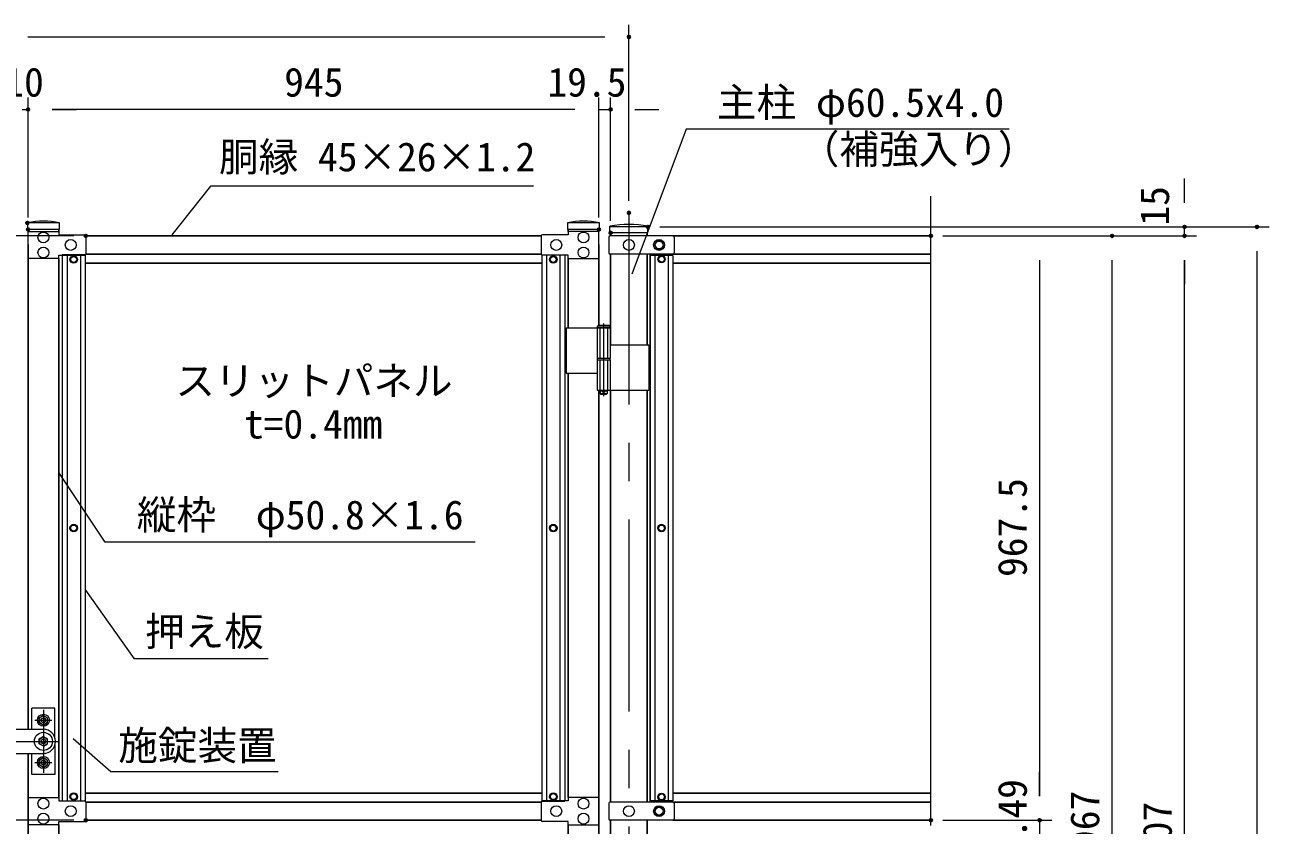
# Model space of a CAD drawing. Units: millimetres, scale not verified. Extents: x -4200 to 4200, y -2970 to 2970.
# Drawn here: x -2704 to -644, y 467 to 1792 of the extents above; entities that cross this region are included whole.
import ezdxf
from ezdxf.enums import TextEntityAlignment as Align

# ---------------------------------------------------------------- set-up
doc = ezdxf.new("R2010")
doc.units = ezdxf.units.MM
doc.header["$LTSCALE"] = 10
doc.header["$PDMODE"] = 32
doc.header["$PDSIZE"] = 5
doc.linetypes.add('DASHED', pattern=[7.5, 6, -1.5])
doc.linetypes.add('USER1', pattern=[50.8, 31.75, -6.35, 6.35, -6.35])
for name, color, linetype, lineweight in [('0-1_D-BMK', 2, 'USER1', 13), ('0-2_D-STR3', 3, 'Continuous', 13), ('0-3_D-STR-DIM', 7, 'Continuous', 13), ('0-5_D-STR1', 1, 'Continuous', 25), ('0-7_Defpoints', 8, 'Continuous', 25), ('0-B_D-STR-TXT', 7, 'Continuous', 13)]:
    doc.layers.add(name, color=color, linetype=linetype, lineweight=lineweight)
doc.styles.add('ＭＳ ゴシック', font='')
doc.styles.get('ＭＳ ゴシック').set_extended_font_data('MS Gothic')

msp = doc.modelspace()

# ---------------------------------------------------------------- linework, layer by layer
at = {"layer": '0-1_D-BMK'}
for p, q in [((-1704.19, 1480.97), (-1704.19, -874.85)), ((-1746.03, 1297.53), (-1746.03, 1177.53)), ((-1741.03, 1185.53), (-1751.03, 1185.53)), ((-2687.66, 640.73), (-2659.41, 640.73)), ((-2673.54, 657.73), (-2673.54, 553.73)), ((-2767.75, 605.73), (-2646.7, 605.73)), ((-2687.66, 570.73), (-2659.41, 570.73))]:
    msp.add_line(p, q, dxfattribs=at)
at = {"layer": '0-2_D-STR3'}
for p, q in [((-2646.94, 1464.23), (-2700.14, 1464.23)), ((-2700.14, 1464.23), (-2700.14, 1453.23)), ((-2646.94, 1453.23), (-2646.94, 1464.23)), ((-1752.74, 1464.23), (-1805.94, 1464.23)), ((-1805.94, 1464.23), (-1805.94, 1453.23)), ((-1752.74, 1453.23), (-1752.74, 1464.23)), ((-2646.94, 1453.23), (-2700.14, 1453.23)), ((-2603.39, 1442.73), (-2603.39, 1412.73)), ((-1849.49, 1442.73), (-1849.49, 1412.73)), ((-1752.74, 1453.23), (-1805.94, 1453.23)), ((-1735.64, 1447.93), (-1735.64, 1458.81)), ((-1672.74, 1447.93), (-1735.64, 1447.93)), ((-1631.19, 1442.73), (-1735.52, 1442.73)), ((-1673.94, 1457.73), (-1734.44, 1457.73)), ((-1672.74, 1447.93), (-1672.74, 1458.81)), ((-1737.52, 1440.73), (-1737.52, 1414.73)), ((-1629.19, 1440.73), (-1629.19, 1414.73)), ((-2604.44, 1411.48), (-2642.44, 1411.48)), ((-2642.44, 1411.48), (-2642.44, 506.48)), ((-2634.44, 1411.48), (-2634.44, 506.48)), ((-2612.44, 1411.48), (-2612.44, 506.48)), ((-2604.44, 1411.48), (-2604.44, 506.48)), ((-1848.44, 1411.48), (-1810.44, 1411.48)), ((-1848.44, 1411.48), (-1848.44, 506.48)), ((-1840.44, 1411.48), (-1840.44, 506.48)), ((-1818.44, 1411.48), (-1818.44, 506.48)), ((-1810.44, 1411.48), (-1810.44, 506.48)), ((-1631.19, 1412.73), (-1735.52, 1412.73)), ((-1631.19, 1410.48), (-1669.19, 1410.48)), ((-1669.19, 1410.48), (-1669.19, 507.48)), ((-1661.19, 1410.48), (-1661.19, 507.48)), ((-1639.19, 1410.48), (-1639.19, 507.48)), ((-1631.19, 1410.48), (-1631.19, 507.48)), ((-1808, 1290.53), (-1808, 1215.53)), ((-1808, 1290.53), (-1735.23, 1290.53)), ((-1756.83, 1290.53), (-1756.83, 1240.53)), ((-1755.03, 1294.53), (-1756.03, 1293.53)), ((-1736.03, 1293.53), (-1756.03, 1293.53)), ((-1756.03, 1290.53), (-1756.03, 1293.53)), ((-1736.03, 1290.53), (-1756.03, 1290.53)), ((-1737.03, 1294.53), (-1755.03, 1294.53)), ((-1737.03, 1294.53), (-1736.03, 1293.53)), ((-1736.03, 1290.53), (-1736.03, 1293.53)), ((-1735.23, 1290.53), (-1735.23, 1240.53)), ((-1735.23, 1262.53), (-1671, 1262.53)), ((-1671, 1262.53), (-1671, 1187.53)), ((-1756.83, 1240.53), (-1735.23, 1240.53)), ((-1756.83, 1237.53), (-1735.23, 1237.53)), ((-1756.83, 1237.53), (-1756.83, 1187.53)), ((-1756.53, 1240.53), (-1756.53, 1237.53)), ((-1756.53, 1237.53), (-1735.53, 1237.53)), ((-1735.53, 1240.53), (-1735.53, 1237.53)), ((-1735.23, 1237.53), (-1735.23, 1187.53)), ((-1808, 1215.53), (-1757.05, 1215.53)), ((-1756.83, 1187.53), (-1671, 1187.53)), ((-1752.03, 1187.53), (-1752.03, 1181.53)), ((-1752.03, 1181.53), (-1751.03, 1180.53)), ((-1752.03, 1181.53), (-1740.03, 1181.53)), ((-1751.03, 1180.53), (-1741.03, 1180.53)), ((-1741.03, 1180.53), (-1740.03, 1181.53)), ((-1740.03, 1187.53), (-1740.03, 1181.53)), ((-2654.54, 660.73), (-2692.54, 660.73)), ((-2692.54, 625.73), (-2692.54, 660.73)), ((-2654.54, 611.97), (-2654.54, 660.73)), ((-2673.54, 648.81), (-2680.54, 644.77)), ((-2680.54, 636.69), (-2680.54, 644.77)), ((-2673.54, 648.81), (-2666.53, 644.77)), ((-2666.54, 636.69), (-2666.54, 644.77)), ((-2736.54, 625.73), (-2673.54, 625.73)), ((-2673.54, 632.64), (-2680.54, 636.69)), ((-2673.54, 632.64), (-2666.53, 636.69)), ((-2673.54, 613.81), (-2680.54, 609.77)), ((-2680.54, 601.68), (-2680.54, 609.77)), ((-2673.54, 597.64), (-2680.54, 601.69)), ((-2673.54, 613.81), (-2666.53, 609.77)), ((-2673.54, 597.64), (-2666.53, 601.69)), ((-2666.54, 601.68), (-2666.54, 609.77)), ((-2654.54, 599.48), (-2654.54, 550.73)), ((-2720.19, 585.73), (-2673.54, 585.73)), ((-2692.54, 550.73), (-2692.54, 585.73)), ((-2673.54, 578.81), (-2680.54, 574.77)), ((-2673.54, 578.81), (-2680.54, 574.77)), ((-2673.54, 578.81), (-2666.53, 574.77)), ((-2673.54, 578.81), (-2666.53, 574.77)), ((-2680.54, 566.68), (-2680.54, 574.77)), ((-2673.54, 562.64), (-2680.54, 566.69)), ((-2673.54, 562.64), (-2680.54, 566.69)), ((-2673.54, 562.64), (-2666.53, 566.69)), ((-2673.54, 562.64), (-2666.53, 566.69)), ((-2666.54, 566.68), (-2666.54, 574.77)), ((-2654.54, 550.73), (-2692.54, 550.73)), ((-2604.44, 506.48), (-2642.44, 506.48)), ((-2603.39, 505.23), (-2603.39, 475.23)), ((-1849.49, 505.23), (-1849.49, 475.23)), ((-1848.44, 506.48), (-1810.44, 506.48)), ((-1737.52, 503.23), (-1737.52, 477.23)), ((-1631.19, 505.23), (-1735.52, 505.23)), ((-1631.19, 507.48), (-1669.19, 507.48)), ((-1629.19, 503.23), (-1629.19, 477.23)), ((-1631.19, 475.23), (-1735.52, 475.23))]:
    msp.add_line(p, q, dxfattribs=at)
at = {"layer": '0-2_D-STR3', "linetype": 'DASHED'}
for p, q in [((-1752.33, 1290.53), (-1752.33, 1240.53)), ((-1739.73, 1290.53), (-1739.73, 1240.53)), ((-1752.33, 1237.53), (-1752.33, 1187.53)), ((-1739.73, 1237.53), (-1739.73, 1187.53))]:
    msp.add_line(p, q, dxfattribs=at)
at = {"layer": '0-2_D-STR3'}
for points in [[(-2648.14, 1405.23), (-2698.94, 1405.23), (-2698.94, 1450.23), (-2648.14, 1450.23), (-2648.14, 1444.73), (-2605.39, 1444.73)], [(-1804.74, 1405.23), (-1753.94, 1405.23), (-1753.94, 1450.23), (-1804.74, 1450.23), (-1804.74, 1444.73), (-1847.49, 1444.73)], [(-2648.14, 1405.23), (-2648.14, 1410.73), (-2605.39, 1410.73)], [(-1804.74, 1405.23), (-1804.74, 1410.73), (-1847.49, 1410.73)], [(-2648.14, 467.73), (-2698.94, 467.73), (-2698.94, 512.73), (-2648.14, 512.73), (-2648.14, 507.23), (-2605.39, 507.23)], [(-1804.74, 467.73), (-1753.94, 467.73), (-1753.94, 512.73), (-1804.74, 512.73), (-1804.74, 507.23), (-1847.49, 507.23)], [(-2648.14, 467.73), (-2648.14, 473.23), (-2605.39, 473.23)], [(-1804.74, 467.73), (-1804.74, 473.23), (-1847.49, 473.23)]]:
    msp.add_lwpolyline(points, dxfattribs=at)
for points in [[(-1646.69, 1427.73), (-1650.43, 1434.23), (-1657.94, 1434.23), (-1661.69, 1427.73), (-1657.94, 1421.23), (-1650.43, 1421.23)], [(-2629.21, 1403.73), (-2626.32, 1408.73), (-2620.55, 1408.73), (-2617.66, 1403.73), (-2620.55, 1398.73), (-2626.32, 1398.73)], [(-1823.66, 1403.73), (-1826.55, 1408.73), (-1832.32, 1408.73), (-1835.21, 1403.73), (-1832.32, 1398.73), (-1826.55, 1398.73)], [(-1644.41, 1404.23), (-1647.3, 1409.23), (-1653.07, 1409.23), (-1655.96, 1404.23), (-1653.07, 1399.23), (-1647.3, 1399.23)], [(-2629.21, 958.98), (-2626.32, 963.98), (-2620.55, 963.98), (-2617.66, 958.98), (-2620.55, 953.98), (-2626.32, 953.98)], [(-1823.66, 958.98), (-1826.55, 963.98), (-1832.32, 963.98), (-1835.21, 958.98), (-1832.32, 953.98), (-1826.55, 953.98)], [(-1644.41, 958.98), (-1647.3, 963.98), (-1653.07, 963.98), (-1655.96, 958.98), (-1653.07, 953.98), (-1647.3, 953.98)], [(-2629.21, 514.23), (-2626.32, 509.23), (-2620.55, 509.23), (-2617.66, 514.23), (-2620.55, 519.23), (-2626.32, 519.23)], [(-1823.39, 514.23), (-1826.28, 509.23), (-1832.06, 509.23), (-1834.94, 514.23), (-1832.06, 519.23), (-1826.28, 519.23)], [(-1644.41, 513.73), (-1647.3, 518.73), (-1653.07, 518.73), (-1655.96, 513.73), (-1653.07, 508.73), (-1647.3, 508.73)], [(-1646.69, 490.23), (-1650.43, 496.73), (-1657.94, 496.73), (-1661.69, 490.23), (-1657.94, 483.73), (-1650.43, 483.73)]]:
    msp.add_lwpolyline(points, close=True, dxfattribs=at)
for centre, radius in [((-2673.54, 1440.23), 9), ((-1779.34, 1440.23), 9), ((-2673.54, 1415.23), 9), ((-2628.39, 1427.73), 9), ((-1824.49, 1427.73), 9), ((-1779.34, 1415.23), 9), ((-1704.19, 1427.73), 9), ((-1654.19, 1427.73), 9), ((-1654.19, 1427.73), 6.5), ((-2623.44, 1403.73), 6.25), ((-2623.44, 1403.73), 5), ((-1829.44, 1403.73), 6.25), ((-1829.44, 1403.73), 5), ((-1650.19, 1404.23), 6.25), ((-1650.19, 1404.23), 5), ((-1746.03, 1185.53), 2), ((-2623.44, 958.98), 6.25), ((-2623.44, 958.98), 5), ((-1829.44, 958.98), 6.25), ((-1829.44, 958.98), 5), ((-1650.19, 958.98), 6.25), ((-1650.19, 958.98), 5), ((-2673.54, 640.73), 10), ((-2673.54, 640.73), 7), ((-2673.54, 640.73), 4), ((-2673.54, 640.73), 3.5), ((-2673.54, 605.73), 15), ((-2673.54, 605.73), 7), ((-2673.54, 605.73), 4), ((-2673.54, 605.73), 3.5), ((-2673.54, 570.73), 10), ((-2673.54, 570.73), 10), ((-2673.54, 570.73), 7), ((-2673.54, 570.73), 7), ((-2673.54, 570.73), 4), ((-2673.54, 570.73), 4), ((-2673.54, 570.73), 3.5), ((-2673.54, 570.73), 3.5), ((-2623.44, 514.23), 6.25), ((-2623.44, 514.23), 5), ((-1829.17, 514.23), 6.25), ((-1829.17, 514.23), 5), ((-1650.19, 513.73), 6.25), ((-1650.19, 513.73), 5), ((-2673.54, 502.73), 9), ((-2628.39, 490.23), 9), ((-1824.49, 490.23), 9), ((-1779.34, 502.73), 9), ((-1704.19, 490.23), 9), ((-1654.19, 490.23), 9), ((-1654.19, 490.23), 6.5), ((-2673.54, 477.73), 9), ((-1779.34, 477.73), 9)]:
    msp.add_circle(centre, radius, dxfattribs=at)
for centre, radius, start, end in [((-2673.54, 1347.81), 119.43, 77.13052, 102.86948), ((-1779.34, 1347.81), 119.43, 77.13052, 102.86948), ((-2605.39, 1442.73), 2, 0, 90), ((-1847.49, 1442.73), 2, 90, 180), ((-1735.52, 1440.73), 2, 90, 180), ((-1704.19, 1301.93), 160, 78.66399, 101.33601), ((-1631.19, 1440.73), 2, 0, 90), ((-2605.39, 1412.73), 2, 270, 0), ((-1847.49, 1412.73), 2, 180, 270), ((-1735.52, 1414.73), 2, 180, 270), ((-1631.19, 1414.73), 2, 270, 0), ((-2673.54, 605.73), 20, 270, 89.99983), ((-2605.39, 505.23), 2, 0, 90), ((-1847.49, 505.23), 2, 90, 180), ((-1735.52, 503.23), 2, 90, 180), ((-1631.19, 503.23), 2, 0, 90), ((-2605.39, 475.23), 2, 270, 0), ((-1847.49, 475.23), 2, 180, 270), ((-1735.52, 477.23), 2, 180, 270), ((-1631.19, 477.23), 2, 270, 0)]:
    msp.add_arc(centre, radius, start, end, dxfattribs=at)
at = {"layer": '0-3_D-STR-DIM'}
for p, q in [((-2699.19, 1772.22), (-1744.19, 1772.22)), ((-1704.19, 1500.97), (-1704.19, 1792.22)), ((-2698.94, 1473.23), (-2698.94, 1672.22)), ((-2698.94, 1473.23), (-2698.94, 1672.22)), ((-1753.94, 1473.23), (-1753.94, 1672.22)), ((-1753.94, 1473.23), (-1753.94, 1672.22)), ((-1734.44, 1467.93), (-1734.44, 1672.22)), ((-2708.94, 1652.22), (-2698.94, 1652.22)), ((-1793.94, 1652.22), (-2658.94, 1652.22)), ((-2658.94, 1652.22), (-2618.94, 1652.22)), ((-1793.94, 1652.22), (-1833.94, 1652.22)), ((-1753.94, 1652.22), (-1734.44, 1652.22)), ((-1694.44, 1652.22), (-1654.44, 1652.22)), ((-784.19, 1497.73), (-784.19, 1537.73)), ((-1204.19, 466.38), (-1204.19, 1508.73)), ((-2623.39, 1442.73), (-3372.84, 1442.73)), ((-2623.39, 1442.73), (-3372.84, 1442.73)), ((-2623.39, 1442.73), (-3252.84, 1442.73)), ((-1652.74, 1457.73), (-644.19, 1457.73)), ((-1652.74, 1457.73), (-764.19, 1457.73)), ((-1184.19, 1442.73), (-884.19, 1442.73)), ((-1184.19, 1442.73), (-764.19, 1442.73)), ((-1184.19, 1442.73), (-764.19, 1442.73)), ((-1184.19, 1442.73), (-1004.19, 1442.73)), ((-784.19, 1442.73), (-784.19, 1457.73)), ((-1024.19, 1402.73), (-1024.19, 515.23)), ((-904.19, -484.27), (-904.19, 1402.73)), ((-784.19, -524.27), (-784.19, 1402.73)), ((-784.19, 1402.73), (-784.19, 1362.73)), ((-664.19, -824.27), (-664.19, 1417.73)), ((-1024.16, 515.23), (-1024.16, 555.23)), ((-2623.39, 475.23), (-3252.84, 475.23)), ((-2623.39, 475.23), (-3252.84, 475.23)), ((-1184.19, 475.23), (-1004.19, 475.23)), ((-1184.19, 475.23), (-1004.16, 475.23)), ((-1024.16, 475.23), (-1024.16, 445.73))]:
    msp.add_line(p, q, dxfattribs=at)
at = {"layer": '0-5_D-STR1'}
for p, q in [((-2698.94, 1453.23), (-2698.94, 1450.23)), ((-2648.14, 1453.23), (-2648.14, 1450.23)), ((-2603.39, 1442.73), (-1849.49, 1442.73)), ((-1804.74, 1453.23), (-1804.74, 1450.23)), ((-1753.94, 1453.23), (-1753.94, 1450.23)), ((-1734.44, 1447.93), (-1734.44, 1442.73)), ((-1673.94, 1447.93), (-1673.94, 1442.73)), ((-1631.19, 1442.73), (-1204.19, 1442.73)), ((-2698.94, 1428.73), (-2698.94, 625.73)), ((-1753.94, 1428.73), (-1753.94, 1294.53)), ((-2648.14, 1405.23), (-2648.14, 512.73)), ((-2603.39, 1412.73), (-1849.49, 1412.73)), ((-1804.74, 1405.23), (-1804.74, 1290.53)), ((-1734.44, 1412.73), (-1734.44, 1262.53)), ((-1673.94, 1412.73), (-1673.94, 1262.53)), ((-1669.19, 1412.73), (-1669.19, 505.23)), ((-1631.19, 1412.73), (-1204.19, 1412.73)), ((-2604.44, 1397.73), (-1848.44, 1397.73)), ((-1631.19, 1397.73), (-1204.19, 1397.73)), ((-1804.74, 1215.53), (-1804.74, 512.73)), ((-1734.44, 1187.53), (-1734.44, 505.23)), ((-1673.94, 1187.53), (-1673.94, 505.23)), ((-2604.44, 520.23), (-1848.44, 520.23)), ((-1631.19, 520.23), (-1204.19, 520.23)), ((-2603.39, 505.23), (-1849.49, 505.23)), ((-1631.19, 505.23), (-1204.19, 505.23)), ((-2603.39, 475.23), (-1849.49, 475.23)), ((-1734.44, 475.23), (-1734.44, -28.77)), ((-1673.94, 475.23), (-1673.94, 440.81)), ((-1631.18, 475.23), (-1204.19, 475.23)), ((-2648.14, 467.73), (-2648.14, 438.43)), ((-1804.74, 467.73), (-1804.74, 438.43))]:
    msp.add_line(p, q, dxfattribs=at)
for points in [[(-1753.94, 1187.53), (-1753.94, 491.23), (-1753.94, -28.77)], [(-2698.94, 585.73), (-2698.94, 491.23), (-2698.94, -28.77)]]:
    msp.add_lwpolyline(points, dxfattribs=at)
at = {"layer": '0-7_Defpoints'}
for p in [(-1704.19, 1772.22), (-2698.94, 1652.22), (-1734.44, 1652.22), (-1704.19, 1480.97), (-2700.14, 1464.23), (-2698.94, 1453.23), (-2603.39, 1442.73), (-2603.39, 1442.73), (-1753.94, 1453.23), (-1734.44, 1447.93), (-1672.74, 1457.73), (-1204.19, 1442.73), (-904.19, 1442.73), (-784.19, 1457.73), (-784.19, 1442.73), (-664.19, 1457.73), (-2603.39, 475.23), (-1204.19, 475.23), (-1024.19, 475.23)]:
    msp.add_point(p, dxfattribs=at)
at = {"layer": '0-B_D-STR-TXT'}
for points in [[(-1074.66, 1619.42), (-1609.34, 1619.42), (-1699.34, 1379.15)], [(-1862.28, 1525.12), (-2396.96, 1525.12), (-2461.03, 1444.3)], [(-1958.72, 935.67), (-2571.31, 935.67), (-2647.03, 1049.21)], [(-2301.51, 742.45), (-2522.79, 742.45), (-2603.33, 856.01)], [(-2285.16, 555.26), (-2561.77, 555.26), (-2624.42, 610.02)]]:
    msp.add_lwpolyline(points, dxfattribs=at)

# ---------------------------------------------------------------- texts
at = {"layer": '0-3_D-STR-DIM', "style": 'ＭＳ ゴシック'}
for s, p in [('10', (-2738.34, 1658.97)), ('945', (-2274.91, 1658.97)), ('19.5', (-1839.15, 1658.97))]:
    msp.add_text(s, height=48.09, dxfattribs=at).set_placement(p, align=Align.BOTTOM_LEFT)
for s, p in [('15', (-795.34, 1459.79)), ('967.5', (-1030.93, 878)), ('29.49', (-1030.91, 379.63)), ('1967', (-910.93, 393.23)), ('2007', (-790.93, 374.88))]:
    msp.add_text(s, height=48.09, rotation=90, dxfattribs=at).set_placement(p, align=Align.BOTTOM_LEFT)
at = {"layer": '0-B_D-STR-TXT', "style": 'ＭＳ ゴシック'}
for s, p in [('主柱 φ60.5x4.0', (-1558.42, 1625.43)), ('（補強入り）', (-1421.36, 1547.94)), ('胴縁 45×26×1.2', (-2382.88, 1535.25)), ('スリットパネル', (-2455.22, 1164.42)), ('t=0.4mm', (-2341.51, 1092.77)), ('縦枠\u3000φ50.8×1.6', (-2518.86, 942.42)), ('押え板', (-2505.34, 749.19)), ('施錠装置', (-2549.65, 560.47))]:
    msp.add_text(s, height=48.09, dxfattribs=at).set_placement(p, align=Align.BOTTOM_LEFT)

doc.saveas('drawing.dxf')
